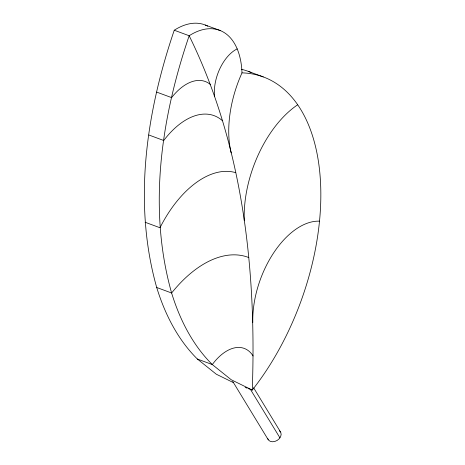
<?xml version="1.0" encoding="UTF-8"?>
<svg xmlns="http://www.w3.org/2000/svg" width="465" height="465" viewBox="0 0 465 465"><rect width="100%" height="100%" fill="white"/><g stroke="black" fill="none" stroke-linecap="round" stroke-linejoin="round"><path stroke-width="0.7" d="M233.535 382.672L216.289 374.209L197.387 359.038A318.211 180.937 -69.7 0 1 156.705 287.492C132.781 202.816 146.295 112.193 174.253 30.231L189.162 35.741C243.003 145.068 256.581 269.601 252.28 390.065L248.45 388.653M205.327 25.052L220.236 30.562M248.362 71.407L263.271 76.917M156.705 92.111L171.62 97.621A52.283 29.725 -69.7 0 1 210.413 84.508M148.841 134.99L163.75 140.506A76.928 43.745 -69.7 0 1 222.444 120.731M145.08 222.241L159.989 227.751A96.796 55.039 -69.7 0 1 235.738 172.672M156.705 287.492L171.614 293.002A318.211 180.937 -69.7 0 0 212.296 364.554L231.198 379.725L252.28 390.065A198.997 113.152 -69.7 0 0 320.711 186.825A198.997 113.152 -69.7 0 0 242.003 72.86A77.824 44.251 -69.7 0 0 189.162 35.741C161.204 117.709 147.69 208.326 171.614 293.002A120.964 68.779 -69.7 0 1 248.822 257.569M197.387 359.038L212.296 364.554A48.128 27.365 -69.7 0 1 253.105 355.975M245.154 387.432L247.13 388.165M253.611 387.769L280.505 431.939M250.432 389.385L279.942 437.85M232.698 381.37L268.16 439.617M241.521 69.297A198.997 113.152 -69.7 0 1 251.019 72.453M214.592 96.557A34.474 19.6 -69.7 0 1 237.185 48.889M252.803 322.478A75.824 43.117 -69.7 0 1 319.507 221.166M244.288 220.77A92.303 52.481 -69.7 0 1 297.693 104.77M231.169 152.892A88.734 50.458 -69.7 0 1 242.003 72.86M174.253 30.231A77.824 44.251 -69.7 0 1 207.692 26.15M279.541 430.875A7.271 5.452 -31.3 0 1 277.245 440.384A7.271 5.452 -31.3 0 1 267.613 438.292"/></g></svg>
